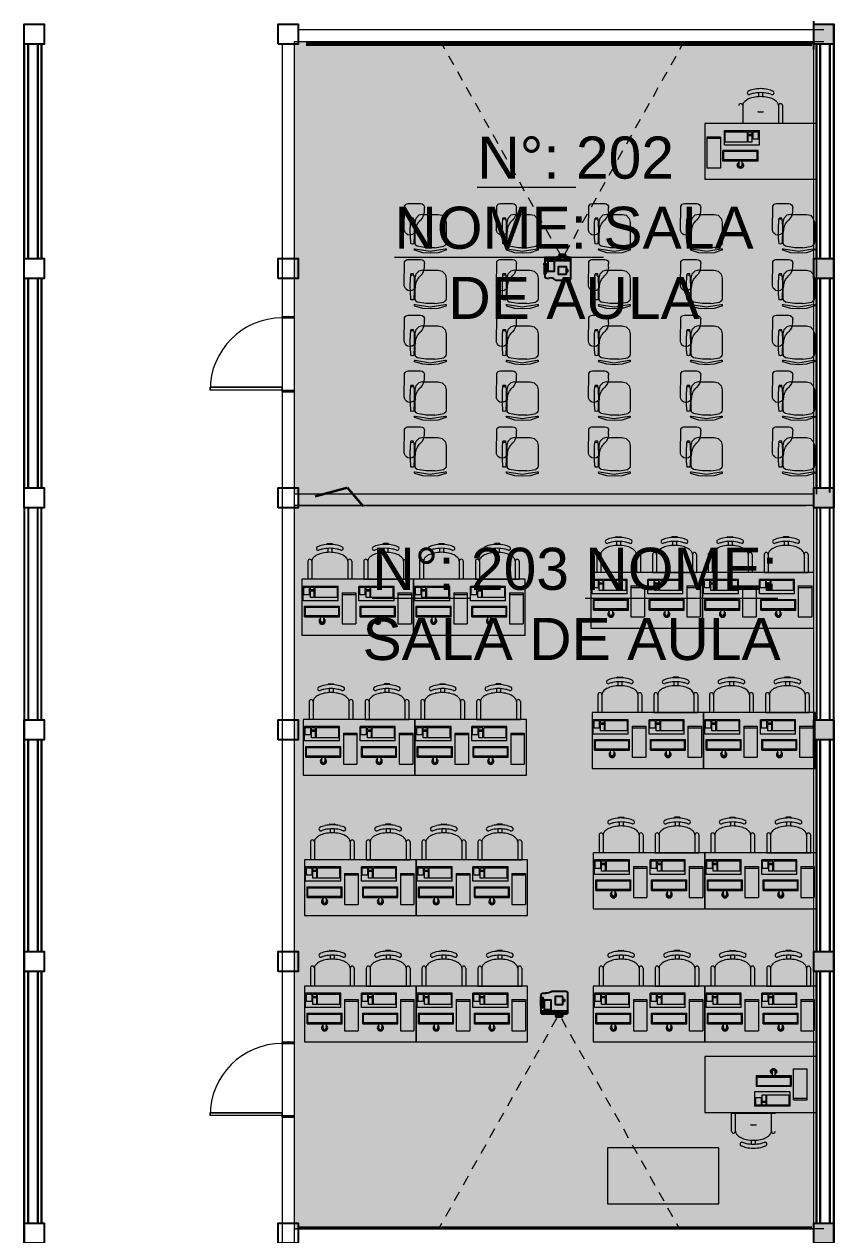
# Model space of a CAD drawing. Header units: metres. Extents: x 512 to 829, y -209 to 245.
# Drawn here: x 652.12 to 662.28, y -151.69 to -136.5 of the extents above; entities that cross this region are included whole.
import ezdxf

# ---------------------------------------------------------------- set-up
doc = ezdxf.new("R2010")
doc.units = ezdxf.units.M
doc.header["$LTSCALE"] = 0.508
doc.header["$PDSIZE"] = -2
doc.linetypes.add('HIDDEN', pattern=[0.375, 0.25, -0.125])
doc.layers.get('0').update_dxf_attribs({"lineweight": 15})
doc.layers.get('DEFPOINTS').update_dxf_attribs({"lineweight": 15})
for name, color, linetype, lineweight in [('03', 3, 'Continuous', 15), ('AMB-NOVOS', 10, 'Continuous', 15), ('Construit', 150, 'Continuous', 0), ('Demolir', 10, 'HIDDEN', 15), ('MOBILIARIO', 252, 'Continuous', 18), ('None', 7, 'Continuous', 5), ('NãoImprimir', 7, 'Continuous', 5), ('Peitoris', 2, 'Continuous', 5), ('Telhado-Princ', 7, 'Continuous', 5), ('USO-Lab Robótica', 74, 'Continuous', 15), ('USO-Laboratorio de inf', 40, 'Continuous', 15)]:
    doc.layers.add(name, color=color, linetype=linetype, lineweight=lineweight)
for name, color, linetype in [('ARQ-COR', 2, 'Continuous'), ('ARQ-CXO', 2, 'Continuous'), ('MB-ARQ-MOBILIÁRIO 02', 2, 'Continuous'), ('MB-ARQ-MOBILIÁRIO-EQUIPAMENTO', 21, 'Continuous'), ('MB-ARQ-PORTA-PROJEÇÃO ABERTURA', 1, 'HIDDEN'), ('PENA06', 6, 'Continuous')]:
    doc.layers.add(name, color=color, linetype=linetype)
doc.dimstyles.new('1_100', dxfattribs={"dimtxt": 0.2, "dimasz": 0.3, "dimexe": 0.1, "dimexo": 0.1, "dimgap": 0.05, "dimtad": 1, "dimzin": 4, "dimdsep": 46, "dimtxsty": 'Standard', "dimblk": 'DOTSMALL', "dimcen": 2.5, "dimdle": 0.1, "dimclrd": 170, "dimclre": 170, "dimclrt": 2, "dimazin": 0, "dimtfac": 1, "dimtix": 1, "dimtmove": 2, "dimatfit": 3, "dimldrblk": 'DOTSMALL', "dimfxl": 1, "dimlwd": -1, "dimlwe": -1, "dimarcsym": 0})

# ---------------------------------------------------------------- blocks, each defined once
blk = doc.blocks.new('Grupo-5270')
at = {"layer": 'None', "color": 7, "linetype": 'Continuous', "lineweight": 5}
for p, q in [((-0.47, 0.075), (-0.47, -0.075)), ((0.47, 0.075), (0.47, -0.075))]:
    blk.add_line(p, q, dxfattribs=at)
blk = doc.blocks.new('Grupo-5271')
at = {"layer": 'None', "color": 7, "linetype": 'Continuous', "lineweight": 5}
for points in [[(-0.47, 0.075), (-0.45, 0.075), (-0.45, -0.075), (-0.47, -0.075)], [(0.45, 0.075), (0.47, 0.075), (0.47, -0.075), (0.45, -0.075)]]:
    blk.add_lwpolyline(points, close=True, dxfattribs=at)
blk = doc.blocks.new('Grupo-5272')
at = {"layer": 'None', "color": 7, "linetype": 'Continuous', "lineweight": 5}
for p, q in [((-0.47, 0.075), (-0.45, 0.075)), ((-0.45, 0.075), (-0.45, -0.075)), ((0.47, 0.075), (0.45, 0.075)), ((0.45, 0.075), (0.45, -0.075)), ((-0.47, -0.075), (-0.45, -0.075)), ((0.47, -0.075), (0.45, -0.075))]:
    blk.add_line(p, q, dxfattribs=at)
at = {"layer": 'None', "color": 7}
for name in ['Grupo-5270', 'Grupo-5271']:
    blk.add_blockref(name, (0, 0), dxfattribs=at)
blk = doc.blocks.new('Grupo-5273')
at = {"layer": 'None', "color": 7, "linetype": 'Continuous', "lineweight": 5}
blk.add_arc((-0.45, 0.075), 0.9, 0, 90, dxfattribs=at)
blk = doc.blocks.new('Grupo-5274')
at = {"layer": 'None', "color": 7, "linetype": 'Continuous', "lineweight": 5}
blk.add_lwpolyline([(-0.45, 0.075), (-0.45, 0.975), (-0.415, 0.975), (-0.415, 0.075)], close=True, dxfattribs=at)
blk = doc.blocks.new('Grupo-5275')
at = {"layer": 'None', "color": 7, "linetype": 'Continuous', "lineweight": 5}
for p, q in [((-0.45, 0.075), (-0.45, 0.975)), ((-0.45, 0.975), (-0.415, 0.975)), ((-0.415, 0.075), (-0.415, 0.975)), ((-0.45, 0.075), (-0.415, 0.075))]:
    blk.add_line(p, q, dxfattribs=at)
at = {"layer": 'None', "color": 7}
blk.add_blockref('Grupo-5274', (0, 0), dxfattribs=at)
blk = doc.blocks.new('Grupo-5276')
at = {"layer": 'Peitoris', "color": 7}
blk.add_blockref('Grupo-5275', (0, 0), dxfattribs=at)
blk = doc.blocks.new('Grupo-5277')
at = {"layer": 'None', "color": 7, "linetype": 'Continuous', "lineweight": 5}
for p, q in [((0.47, 0.075), (-0.47, 0.075)), ((0.47, -0.075), (-0.47, -0.075))]:
    blk.add_line(p, q, dxfattribs=at)
blk = doc.blocks.new('Door (2D)-184')
at = {"layer": 'NãoImprimir', "color": 7, "linetype": 'Continuous', "lineweight": 5}
for p in [(-0.47, 0), (0.47, 0)]:
    blk.add_point(p, dxfattribs=at)
at = {"layer": 'None', "color": 7}
for name in ['Grupo-5276', 'Grupo-5272']:
    blk.add_blockref(name, (0, 0), dxfattribs=at)
at = {"layer": 'Peitoris', "color": 7}
blk.add_blockref('Grupo-5273', (0, 0), dxfattribs=at)
at = {"layer": 'Telhado-Princ', "color": 7}
blk.add_blockref('Grupo-5277', (0, 0), dxfattribs=at)
blk = doc.blocks.new('_DotSmall')
at = {"color": 0, "linetype": 'ByBlock', "const_width": 0.5}
blk.add_lwpolyline([(-0.0625, 0, 1), (0.0625, 0, 1)], format="xyb", close=True, dxfattribs=at)
blk = doc.blocks.new('*D7813')
at = {"layer": 'DEFPOINTS', "color": 0, "transparency": 16777216}
for p in [(662.021, -151.619), (655.504, -151.798), (655.504, -152.147)]:
    blk.add_point(p, dxfattribs=at)
at = {"layer": 'MOBILIARIO', "color": 170, "transparency": 16777216}
for p, q in [((662.021, -151.719), (662.021, -152.247)), ((655.504, -151.898), (655.504, -152.247)), ((662.121, -152.147), (655.404, -152.147))]:
    blk.add_line(p, q, dxfattribs=at)
at = {"layer": 'MOBILIARIO', "color": 170, "transparency": 16777216, "xscale": 0.3, "yscale": 0.3, "zscale": 0.3, "rotation": 180}
blk.add_blockref('_DotSmall', (655.504, -152.147), dxfattribs=at)
at = {"layer": 'MOBILIARIO', "color": 170, "transparency": 16777216, "xscale": 0.3, "yscale": 0.3, "zscale": 0.3}
blk.add_blockref('_DotSmall', (662.021, -152.147), dxfattribs=at)
at = {"layer": 'MOBILIARIO', "color": 2, "transparency": 16777216, "insert": (658.763, -151.997), "char_height": 0.2, "attachment_point": 5}
blk.add_mtext('6.52', dxfattribs=at)
blk = doc.blocks.new('monitor')
at = {"layer": 'MOBILIARIO'}
for p, q in [((-0.02, 0.134), (-0.02, 0.186)), ((0.019, 0.186), (0.019, 0.134)), ((0.22, 0.134), (-0.22, 0.134)), ((-0.22, 0.134), (-0.22, 0)), ((0.22, 0.126), (-0.22, 0.126)), ((0.22, 0), (-0.22, 0)), ((0.209, 0.116), (-0.21, 0.116)), ((-0.21, 0.116), (-0.21, 0.012)), ((0.209, 0.012), (-0.21, 0.012)), ((0.209, 0.116), (0.209, 0.012)), ((0.22, 0.134), (0.22, 0))]:
    blk.add_line(p, q, dxfattribs=at)
for radius, start, end in [(0.0392, 299.3143, 240.6857), (0.0292, 311.0987, 228.9013), (0.0192, 0, 180)]:
    blk.add_arc((-0.001, 0.186), radius, start, end, dxfattribs=at)
blk = doc.blocks.new('computador')
at = {"layer": 'MOBILIARIO'}
for p, q in [((0, -0.39), (0, 0)), ((0.17, 0), (0, 0)), ((0.17, -0.39), (0.17, 0)), ((0.219, -0.291), (0.219, -0.471)), ((0.219, -0.291), (0.659, -0.291)), ((0.659, -0.291), (0.659, -0.471)), ((0.17, -0.37), (0, -0.37)), ((0.17, -0.39), (0, -0.39)), ((0.229, -0.331), (0.229, -0.456)), ((0.229, -0.331), (0.509, -0.331)), ((0.509, -0.331), (0.509, -0.456)), ((0.519, -0.331), (0.519, -0.411)), ((0.519, -0.331), (0.569, -0.331)), ((0.519, -0.411), (0.569, -0.411)), ((0.519, -0.426), (0.519, -0.456)), ((0.519, -0.426), (0.569, -0.426)), ((0.569, -0.331), (0.569, -0.411)), ((0.569, -0.426), (0.569, -0.456)), ((0.579, -0.366), (0.579, -0.456)), ((0.579, -0.366), (0.649, -0.366)), ((0.649, -0.366), (0.649, -0.456)), ((0.219, -0.471), (0.659, -0.471)), ((0.229, -0.456), (0.509, -0.456)), ((0.519, -0.456), (0.569, -0.456)), ((0.579, -0.456), (0.649, -0.456))]:
    blk.add_line(p, q, dxfattribs=at)
blk.add_blockref('monitor', (0.422, -0.221), dxfattribs=at)
blk = doc.blocks.new('Mesa dupla aluno')
at = {"layer": 'MOBILIARIO', "linetype": 'Continuous', "lineweight": 0}
for p, q in [((0.7, 0.776), (0.7, 1.326)), ((0.925, 1.326), (0.7, 1.326)), ((0.7, 0.776), (0.7, 1.326)), ((0.925, 1.276), (0.7, 1.276)), ((1.087, 1.076), (1.037, 1.076)), ((1.136, 1.086), (1.142, 1.086)), ((1.147, 1.081), (1.147, 1.021)), ((1.087, 1.026), (1.037, 1.026)), ((1.136, 1.016), (1.142, 1.016)), ((0.925, 0.826), (0.7, 0.826)), ((0.925, 0.776), (0.7, 0.776)), ((0.925, 0.624), (0.7, 0.624)), ((0.7, 0.624), (0.7, 0.074)), ((0.925, 0.574), (0.7, 0.574)), ((1.087, 0.374), (1.037, 0.374)), ((1.087, 0.324), (1.037, 0.324)), ((1.136, 0.384), (1.142, 0.384)), ((1.136, 0.314), (1.142, 0.314)), ((1.147, 0.319), (1.147, 0.379)), ((0.925, 0.124), (0.7, 0.124)), ((0.925, 0.074), (0.7, 0.074))]:
    blk.add_line(p, q, dxfattribs=at)
blk.add_lwpolyline([(0.7, 0), (0.7, 1.4), (0, 1.4), (0, 0)], close=True, dxfattribs=at)
for centre, radius, start, end in [((0.925, 1.301), 0.025, 270, 90), ((0.925, 1.216), 0.0597, 50.3607, 90), ((0.86, 1.137), 0.162, 26.5651, 50.3607), ((1.086, 1.196), 0.0229, 21.5813, 201.5813), ((0.755, 1.085), 0.279, 11.7009, 26.5651), ((0.589, 1.051), 0.449, 0, 11.7009), ((0.805, 1.085), 0.279, 11.7009, 21.5813), ((0.639, 1.051), 0.449, 0, 11.7009), ((0.855, 1.085), 0.279, 11.7009, 26.5651), ((0.689, 1.051), 0.449, 0, 11.7009), ((1.142, 1.081), 0.005, 0, 90), ((0.755, 1.016), 0.279, 333.4349, 348.2991), ((0.589, 1.051), 0.449, 348.2991, 0), ((1.086, 0.905), 0.0229, 158.4187, 338.4187), ((0.805, 1.016), 0.279, 338.4187, 348.2991), ((0.639, 1.051), 0.449, 348.2991, 0), ((0.855, 1.016), 0.279, 333.4349, 348.2991), ((0.689, 1.051), 0.449, 348.2991, 0), ((1.142, 1.021), 0.005, 270, 0), ((0.925, 0.885), 0.0597, 270, 309.6393), ((0.925, 0.801), 0.025, 270, 90), ((0.86, 0.964), 0.162, 309.6393, 333.4349), ((0.925, 0.599), 0.025, 270, 90), ((0.925, 0.515), 0.0597, 50.3607, 90), ((0.86, 0.436), 0.162, 26.5651, 50.3607), ((0.755, 0.384), 0.279, 11.7009, 26.5651), ((1.086, 0.495), 0.0229, 21.5813, 201.5813), ((0.805, 0.384), 0.279, 11.7009, 21.5813), ((0.855, 0.384), 0.279, 11.7009, 26.5651), ((0.589, 0.349), 0.449, 0, 11.7009), ((0.589, 0.349), 0.449, 348.2991, 0), ((0.639, 0.349), 0.449, 0, 11.7009), ((0.639, 0.349), 0.449, 348.2991, 0), ((0.689, 0.349), 0.449, 0, 11.7009), ((0.689, 0.349), 0.449, 348.2991, 0), ((1.142, 0.379), 0.005, 0, 90), ((1.142, 0.319), 0.005, 270, 0), ((0.86, 0.263), 0.162, 309.6393, 333.4349), ((0.755, 0.315), 0.279, 333.4349, 348.2991), ((1.086, 0.204), 0.0229, 158.4187, 338.4187), ((0.805, 0.315), 0.279, 338.4187, 348.2991), ((0.855, 0.315), 0.279, 333.4349, 348.2991), ((0.925, 0.184), 0.0597, 270, 309.6393), ((0.925, 0.099), 0.025, 270, 90)]:
    blk.add_arc(centre, radius, start, end, dxfattribs=at)
at = {"layer": 'Demolir', "linetype": 'Continuous', "lineweight": 0, "rotation": 89.99999999999999}
for p in [(0.14, 0.726), (0.14, 0.026)]:
    blk.add_blockref('computador', p, dxfattribs=at)
blk = doc.blocks.new('CADEIRA')
at = {"layer": 'MOBILIARIO'}
for p, q in [((-0.197, 0.241), (-0.203, 0.228)), ((-0.203, 0.228), (-0.197, 0.222)), ((-0.097, 0.272), (-0.197, 0.241)), ((-0.197, 0.241), (-0.197, 0.241)), ((-0.197, 0.222), (-0.191, 0.222)), ((-0.197, 0.141), (-0.191, 0.172)), ((-0.191, 0.222), (-0.003, 0.253)), ((-0.166, 0.191), (-0.191, 0.172)), ((-0.053, 0.209), (-0.166, 0.191)), ((-0.003, 0.278), (-0.097, 0.272)), ((0.053, 0.209), (-0.053, 0.209)), ((0.097, 0.272), (-0.003, 0.278)), ((-0.003, 0.253), (0.184, 0.222)), ((0.053, 0.209), (0.166, 0.191)), ((0.191, 0.241), (0.097, 0.272)), ((0.191, 0.172), (0.166, 0.191)), ((0.184, 0.222), (0.197, 0.222)), ((0.197, 0.241), (0.191, 0.241)), ((0.197, 0.141), (0.191, 0.172)), ((0.197, 0.228), (0.197, 0.241)), ((0.197, 0.222), (0.197, 0.228)), ((-0.197, -0.109), (-0.197, 0.141)), ((0.197, -0.109), (0.197, 0.141)), ((-0.184, -0.159), (-0.197, -0.109)), ((0.184, -0.159), (0.197, -0.109)), ((-0.147, -0.197), (-0.184, -0.159)), ((-0.097, -0.209), (-0.147, -0.197)), ((-0.097, -0.209), (0.097, -0.209)), ((0.097, -0.209), (0.147, -0.197)), ((0.147, -0.197), (0.184, -0.159))]:
    blk.add_line(p, q, dxfattribs=at)
blk = doc.blocks.new('A$Cfaa943f0')
at = {"layer": 'MOBILIARIO', "linetype": 'Continuous', "lineweight": 0}
for p, q in [((0, 0.475), (0, 0.325)), ((0.331, 0.525), (0.03, 0.521)), ((0.197, 0.442), (0.183, 0.442)), ((0.183, 0.408), (0.183, 0.442)), ((0.197, 0.408), (0.183, 0.408)), ((0.331, 0.4), (0.331, 0.385)), ((0.35, 0.385), (0.35, 0.4)), ((0.098, 0.271), (0.05, 0.271))]:
    blk.add_line(p, q, dxfattribs=at)
for centre, radius, start, end in [((0.05, 0.475), 0.05, 113.3068, 180), ((0.316, 0.444), 0.0828, 27.1386, 79.7373), ((0.317, 0.455), 0.0775, 295.2486, 19.9342), ((0.05, 0.321), 0.05, 180, 270), ((0.098, 0.425), 0.15, 270, 317.0562), ((0.232, 0.425), 0.039, 154.9773, 205.0227), ((0.201, 0.439), 0.005, 96.9405, 151.8595), ((0.201, 0.411), 0.005, 208.1405, 263.0595), ((0.343, -1.263), 1.713, 84.5145, 94.7544), ((0.343, 2.114), 1.714, 265.2484, 275.4826), ((0.35, 0.19), 0.195, 90.0485, 137.0562), ((-0.373, 0.159), 0.86, 15.8407, 16.5294), ((-0.344, 0.157), 0.862, 15.9505, 16.7695), ((0.461, 0.424), 0.0481, 340.6547, 19.3453)]:
    blk.add_arc(centre, radius, start, end, dxfattribs=at)
at = {"layer": 'MOBILIARIO', "linetype": 'Continuous', "lineweight": 0, "rotation": 270}
blk.add_blockref('CADEIRA', (0.344, 0.197), dxfattribs=at)
blk = doc.blocks.new('A$C2cbf097b')
for p, q in [((0.025, 0.305), (0.025, 0.275)), ((0.28, 0.33), (0.05, 0.33)), ((0.192, 0.336), (0.076, 0.336)), ((0.076, 0.33), (0.076, 0.336)), ((0.076, 0.33), (0.076, 0.315)), ((0.209, 0.315), (0.076, 0.315)), ((0.192, 0.336), (0.209, 0.336)), ((0.209, 0.33), (0.209, 0.336)), ((0.209, 0.33), (0.209, 0.315)), ((0.247, 0.33), (0.247, 0.168)), ((0.267, 0.33), (0.267, 0.13)), ((0.285, 0.325), (0.285, 0.16)), ((0, 0.191), (0, 0.025)), ((0.247, 0.162), (0.247, 0)), ((0.025, 0), (0.28, 0)), ((0.108, 0.053), (0.108, 0.059)), ((0.108, 0.053), (0.13, 0.053)), ((0.13, 0.053), (0.13, 0.059)), ((0.267, 0.085), (0.267, 0)), ((0.285, 0.055), (0.285, 0.005)), ((0.291, 0.065), (0.291, 0.15)), ((0.291, 0.15), (0.303, 0.15)), ((0.291, 0.15), (0.291, 0.15)), ((0.291, 0.065), (0.303, 0.065)), ((0.303, 0.15), (0.303, 0.065)), ((0.303, 0.145), (0.309, 0.145)), ((0.303, 0.07), (0.309, 0.07)), ((0.309, 0.15), (0.309, 0.065)), ((0.309, 0.15), (0.322, 0.15)), ((0.309, 0.065), (0.322, 0.065)), ((0.322, 0.15), (0.322, 0.065)), ((0.322, 0.138), (0.325, 0.138)), ((0.322, 0.078), (0.325, 0.078)), ((0.325, 0.138), (0.325, 0.078))]:
    blk.add_line(p, q)
for points in [[(0.07, 0.059), (0.07, 0.157), (0.168, 0.157), (0.168, 0.059)], [(0.237, 0.209), (0.237, 0.291), (0.109, 0.291), (0.109, 0.209)], [(0.131, 0.039), (0.131, 0.059), (0.107, 0.059), (0.107, 0.039)]]:
    blk.add_lwpolyline(points, close=True)
blk.add_circle((0.251, 0.165), 0.0055)
for centre, radius, start, end in [((0.05, 0.305), 0.025, 90, 180), ((0.077, 0.322), 0.0136, 95.6381, 146.2894), ((0.143, 0.437), 0.139, 241.3201, 298.6799), ((0.208, 0.322), 0.0136, 33.7106, 84.3619), ((0.28, 0.325), 0.005, 0, 90), ((0.01, 0.191), 0.01, 140.2078, 180), ((-0.075, 0.263), 0.101, 320.2078, 7.0899), ((0.265, 0.16), 0.02, 312.7564, 0), ((0.205, 0.15), 0.086, 359.872, 22.0691), ((0.025, 0.025), 0.025, 180, 270), ((0.314, 0.108), 0.0516, 132.7564, 227.2436), ((0.265, 0.055), 0.02, 0, 47.2436), ((0.28, 0.005), 0.005, 270, 0), ((0.205, 0.065), 0.086, 337.9309, 0.128)]:
    blk.add_arc(centre, radius, start, end)

msp = doc.modelspace()

# ---------------------------------------------------------------- hatches: boundary and pattern name
at = {"layer": 'Construit', "transparency": 33554687}
h = msp.add_hatch(color=256, dxfattribs=at)
h.dxf.hatch_style = 1
h.paths.add_polyline_path([(655.5548, -142.544), (655.5548, -142.394), (662.0245, -142.394), (662.0245, -142.544)])
at = {"layer": 'None', "linetype": 'Continuous', "lineweight": 0}
for points in [[(662.0245, -136.754), (662.0245, -136.5026), (662.2759, -136.5026), (662.2759, -136.754)], [(662.0245, -139.6925), (662.0245, -139.441), (662.2759, -139.441), (662.2759, -139.6925)], [(662.0245, -142.5728), (662.0245, -142.3213), (662.2759, -142.3213), (662.2759, -142.5728)], [(662.0245, -145.4821), (662.0245, -145.2307), (662.2759, -145.2307), (662.2759, -145.4821)], [(662.0245, -148.3915), (662.0245, -148.14), (662.2759, -148.14), (662.2759, -148.3915)], [(662.0245, -151.7984), (662.0245, -151.5469), (662.2759, -151.5469), (662.2759, -151.7984)]]:
    msp.add_hatch(color=255, dxfattribs=at).paths.add_polyline_path(points)
at = {"layer": 'USO-Lab Robótica', "transparency": 33554483}
h = msp.add_hatch(color=256, dxfattribs=at)
h.dxf.hatch_style = 1
h.paths.add_polyline_path([(655.5045, -142.394), (662.0245, -142.394), (662.0245, -136.7253), (655.5045, -136.7253)])
at = {"layer": 'USO-Laboratorio de inf', "transparency": 33554483}
h = msp.add_hatch(color=256, dxfattribs=at)
h.dxf.hatch_style = 1
h.paths.add_polyline_path([(655.5045, -151.6187), (662.0245, -151.6187), (662.0245, -142.544), (655.5045, -142.544)])

# ---------------------------------------------------------------- linework, layer by layer
at = {"linetype": 'HIDDEN'}
for p, q in [((658.8406, -139.3877), (657.3707, -136.7689)), ((658.9006, -139.3877), (660.3705, -136.7689)), ((658.7973, -148.98), (657.3275, -151.5987)), ((658.8573, -148.98), (660.3272, -151.5987))]:
    msp.add_line(p, q, dxfattribs=at)
at = {"layer": '03'}
for p, q in [((662.1502, -136.5744), (655.5548, -136.5744)), ((655.3536, -136.754), (655.3536, -140.1887)), ((655.5045, -136.754), (655.5045, -140.1887)), ((662.1502, -136.7253), (655.5548, -136.7253)), ((655.3536, -141.0588), (655.3536, -149.2933)), ((655.5045, -141.094), (655.5045, -149.2933)), ((655.3536, -150.1634), (655.3536, -160.3151)), ((655.5045, -150.1986), (655.5045, -160.3151)), ((662.1502, -151.6187), (655.5245, -151.6187))]:
    msp.add_line(p, q, dxfattribs=at)
at = {"layer": 'ARQ-COR', "color": 2, "ltscale": 0.1}
for p, q in [((652.2861, -136.754), (652.2861, -139.441)), ((652.2861, -139.441), (652.2861, -136.754)), ((652.3346, -136.754), (652.3346, -139.441)), ((652.3346, -139.441), (652.3346, -136.754)), ((662.2274, -136.754), (662.2274, -139.441)), ((662.2274, -139.441), (662.2274, -136.754)), ((662.2759, -136.754), (662.2759, -139.441)), ((662.2759, -139.441), (662.2759, -136.754)), ((652.2861, -139.6925), (652.2861, -142.3213)), ((652.2861, -142.3213), (652.2861, -139.6925)), ((652.3346, -139.6925), (652.3346, -142.3213)), ((652.3346, -142.3213), (652.3346, -139.6925)), ((662.2274, -139.6925), (662.2274, -142.3213)), ((662.2274, -142.3795), (662.2274, -139.6925)), ((662.2759, -139.6925), (662.2759, -142.3213)), ((662.2759, -142.3213), (662.2759, -139.6925)), ((652.2861, -145.2307), (652.2861, -142.5728)), ((652.3346, -145.2307), (652.3346, -142.5728)), ((662.2274, -145.2307), (662.2274, -142.5728)), ((662.2759, -145.2307), (662.2759, -142.5728)), ((652.2861, -145.4821), (652.2861, -148.14)), ((652.2861, -148.14), (652.2861, -145.4821)), ((652.3346, -145.4821), (652.3346, -148.14)), ((652.3346, -148.14), (652.3346, -145.4821)), ((662.2274, -145.4821), (662.2274, -148.14)), ((662.2274, -148.14), (662.2274, -145.4821)), ((662.2759, -145.4821), (662.2759, -148.14)), ((662.2759, -148.14), (662.2759, -145.4821)), ((652.2861, -148.3915), (652.2861, -151.5469)), ((652.2861, -151.5469), (652.2861, -148.3915)), ((652.3346, -148.3915), (652.3346, -151.5469)), ((652.3346, -151.5469), (652.3346, -148.3915)), ((662.2274, -148.3915), (662.2274, -151.5469)), ((662.2274, -151.5469), (662.2274, -148.3915)), ((662.2759, -148.3915), (662.2759, -151.5469)), ((662.2759, -151.5469), (662.2759, -148.3915))]:
    msp.add_line(p, q, dxfattribs=at)
at = {"layer": 'ARQ-CXO', "color": 2, "ltscale": 0.1}
for p, q in [((652.1164, -136.754), (652.1164, -139.441)), ((652.1164, -139.441), (652.1164, -136.754)), ((652.1649, -136.754), (652.1649, -139.441)), ((652.1649, -139.441), (652.1649, -136.754)), ((662.0577, -136.754), (662.0577, -139.441)), ((662.0577, -139.441), (662.0577, -136.754)), ((662.1062, -136.754), (662.1062, -139.441)), ((662.1062, -139.441), (662.1062, -136.754)), ((652.1164, -139.6925), (652.1164, -142.3213)), ((652.1164, -142.3213), (652.1164, -139.6925)), ((652.1649, -139.6925), (652.1649, -142.3213)), ((652.1649, -142.3213), (652.1649, -139.6925)), ((662.0577, -139.6925), (662.0577, -142.3213)), ((662.0577, -142.3213), (662.0577, -139.6925)), ((662.1062, -139.6925), (662.1062, -142.3213)), ((662.1062, -142.3213), (662.1062, -139.6925)), ((652.1164, -142.5728), (652.1164, -145.2307)), ((652.1649, -142.5728), (652.1649, -145.2307)), ((662.0577, -142.5728), (662.0577, -145.2307)), ((662.1062, -142.5728), (662.1062, -145.2307)), ((652.1164, -145.4821), (652.1164, -148.14)), ((652.1164, -148.14), (652.1164, -145.4821)), ((652.1649, -145.4821), (652.1649, -148.14)), ((652.1649, -148.14), (652.1649, -145.4821)), ((662.0577, -145.4821), (662.0577, -148.14)), ((662.0577, -148.14), (662.0577, -145.4821)), ((662.1062, -145.4821), (662.1062, -148.14)), ((662.1062, -148.14), (662.1062, -145.4821)), ((652.1164, -148.3915), (652.1164, -151.5469)), ((652.1164, -151.5469), (652.1164, -148.3915)), ((652.1649, -148.3915), (652.1649, -151.5469)), ((652.1649, -151.5469), (652.1649, -148.3915)), ((662.0577, -148.3915), (662.0577, -151.5469)), ((662.0577, -151.5469), (662.0577, -148.3915)), ((662.1062, -148.3915), (662.1062, -151.5469)), ((662.1062, -151.5469), (662.1062, -148.3915))]:
    msp.add_line(p, q, dxfattribs=at)
at = {"layer": 'Construit'}
for p, q in [((655.5548, -142.394), (661.929, -142.394)), ((655.5548, -142.544), (661.929, -142.544))]:
    msp.add_line(p, q, dxfattribs=at)
at = {"layer": 'MB-ARQ-MOBILIÁRIO 02'}
for p, q in [((655.6536, -136.7406), (662.021, -136.7406)), ((655.6536, -136.7606), (662.001, -136.7606)), ((655.5548, -151.5987), (661.9222, -151.5987)), ((655.6536, -151.5987), (662.001, -151.5987))]:
    msp.add_line(p, q, dxfattribs=at)
at = {"layer": 'MB-ARQ-PORTA-PROJEÇÃO ABERTURA'}
msp.add_line((662.0245, -136.8192), (662.0245, -132.6328), dxfattribs=at)
at = {"layer": 'MOBILIARIO', "linetype": 'Continuous', "lineweight": 0}
for p, q in [((661.3227, -137.3128), (661.3227, -137.3064)), ((661.3927, -137.3128), (661.3927, -137.3064)), ((661.3327, -137.3621), (661.3327, -137.4121)), ((661.3827, -137.3621), (661.3827, -137.4121)), ((661.1327, -137.5239), (661.1327, -137.7489)), ((661.3277, -137.6014), (661.3877, -137.6014)), ((661.5827, -137.5239), (661.5827, -137.7489)), ((661.6327, -137.5239), (661.6327, -137.7489)), ((661.6327, -137.7489), (661.0827, -137.7489)), ((660.9927, -150.3945), (660.9927, -150.1695)), ((660.9927, -150.1695), (661.5427, -150.1695)), ((661.0427, -150.3945), (661.0427, -150.1695)), ((661.4927, -150.3945), (661.4927, -150.1695)), ((661.2977, -150.317), (661.2377, -150.317)), ((661.2427, -150.5563), (661.2427, -150.5063)), ((661.2927, -150.5563), (661.2927, -150.5063)), ((661.2327, -150.6056), (661.2327, -150.612)), ((661.3027, -150.6056), (661.3027, -150.612))]:
    msp.add_line(p, q, dxfattribs=at)
for points in [[(660.6577, -138.4489), (662.0577, -138.4489), (662.0577, -137.7489), (660.6577, -137.7489)], [(662.0577, -149.4588), (660.6577, -149.4588), (660.6577, -150.1588), (662.0577, -150.1588)], [(660.8348, -150.6044), (659.4348, -150.6044), (659.4348, -151.3044), (660.8348, -151.3044)]]:
    msp.add_lwpolyline(points, close=True, dxfattribs=at)
for centre, radius, start, end in [((661.3232, -137.5936), 0.2786, 101.70092, 116.56505), ((661.3577, -137.7601), 0.4487, 90, 101.70092), ((661.3577, -137.7601), 0.4487, 78.29908, 90), ((661.3922, -137.5936), 0.2786, 63.43495, 78.29908), ((661.2709, -137.5889), 0.1616, 116.56505, 140.36073), ((661.2123, -137.3631), 0.0229, 111.5813, 291.5813), ((661.3232, -137.6936), 0.2786, 101.70092, 116.56505), ((661.3232, -137.6436), 0.2786, 101.70092, 111.5813), ((661.3577, -137.8101), 0.4487, 90, 101.70092), ((661.3577, -137.8601), 0.4487, 90, 101.70092), ((661.3577, -137.8101), 0.4487, 78.29908, 90), ((661.3577, -137.8601), 0.4487, 78.29908, 90), ((661.3922, -137.6436), 0.2786, 68.4187, 78.29908), ((661.3922, -137.6936), 0.2786, 63.43495, 78.29908), ((661.5031, -137.3631), 0.0229, 248.4187, 68.4187), ((661.4446, -137.5889), 0.1616, 39.63927, 63.43495), ((661.1077, -137.5239), 0.025, 0, 180), ((661.1925, -137.5239), 0.0597, 140.36073, 180), ((661.3277, -137.6064), 0.005, 90, 180), ((661.3877, -137.6064), 0.005, 0, 90), ((661.523, -137.5239), 0.0597, 0, 39.63927), ((661.6077, -137.5239), 0.025, 0, 180), ((661.0177, -150.3945), 0.025, 180, 0), ((661.1024, -150.3945), 0.0597, 180, 219.63927), ((661.2377, -150.312), 0.005, 180, 270), ((661.2977, -150.312), 0.005, 270, 0), ((661.4329, -150.3945), 0.0597, 320.36073, 0), ((661.5177, -150.3945), 0.025, 180, 0), ((661.1808, -150.3295), 0.1616, 219.63927, 243.43495), ((661.1223, -150.5553), 0.0229, 68.4187, 248.4187), ((661.2332, -150.2248), 0.2786, 243.43495, 258.29908), ((661.2332, -150.2748), 0.2786, 248.4187, 258.29908), ((661.2677, -150.0583), 0.4487, 258.29908, 270), ((661.2677, -150.1083), 0.4487, 258.29908, 270), ((661.2677, -150.0583), 0.4487, 270, 281.70092), ((661.2677, -150.1083), 0.4487, 270, 281.70092), ((661.3022, -150.2248), 0.2786, 281.70092, 296.56505), ((661.3022, -150.2748), 0.2786, 281.70092, 291.5813), ((661.4131, -150.5553), 0.0229, 291.5813, 111.5813), ((661.3545, -150.3295), 0.1616, 296.56505, 320.36073), ((661.2332, -150.3248), 0.2786, 243.43495, 258.29908), ((661.2677, -150.1583), 0.4487, 258.29908, 270), ((661.2677, -150.1583), 0.4487, 270, 281.70092), ((661.3022, -150.3248), 0.2786, 281.70092, 296.56505)]:
    msp.add_arc(centre, radius, start, end, dxfattribs=at)
at = {"layer": 'None', "color": 7, "linetype": 'Continuous', "lineweight": 25}
for p, q in [((662.0245, -136.754), (662.0245, -136.5026)), ((662.2759, -136.754), (662.2759, -136.5026)), ((662.0577, -139.3211), (662.0577, -139.0696)), ((662.0245, -139.6925), (662.0245, -139.441)), ((662.2759, -139.6925), (662.2759, -139.441)), ((662.0577, -139.88), (662.0577, -140.1315)), ((662.0245, -142.5728), (662.0245, -142.3213)), ((662.2759, -142.5728), (662.2759, -142.3213)), ((662.0577, -142.7971), (662.0577, -143.0486)), ((652.1164, -145.2307), (652.1164, -145.4821)), ((662.0245, -145.4821), (662.0245, -145.2307)), ((662.2759, -145.4821), (662.2759, -145.2307)), ((652.1164, -148.14), (652.1164, -148.3915)), ((662.0245, -148.3915), (662.0245, -148.14)), ((662.2759, -148.3915), (662.2759, -148.14)), ((652.1164, -151.5469), (652.1164, -151.7984)), ((662.0245, -151.7984), (662.0245, -151.5469)), ((662.2759, -151.7984), (662.2759, -151.5469))]:
    msp.add_line(p, q, dxfattribs=at)
at = {"layer": 'None', "color": 7, "linetype": 'Continuous', "lineweight": 5}
for p, q in [((662.0577, -139.0696), (662.0577, -139.0504)), ((662.0577, -139.3211), (662.0577, -139.3402)), ((662.0577, -139.3211), (662.0577, -142.4019))]:
    msp.add_line(p, q, dxfattribs=at)
at = {"layer": 'None', "color": 7, "linetype": 'Continuous', "lineweight": 20}
msp.add_line((662.0577, -142.4019), (662.0577, -139.3211), dxfattribs=at)
at = {"layer": 'None', "color": 7, "linetype": 'Continuous', "lineweight": 25}
for points in [[(662.0245, -136.754), (662.0245, -136.5026), (662.2759, -136.5026), (662.2759, -136.754)], [(662.0245, -139.6925), (662.0245, -139.441), (662.2759, -139.441), (662.2759, -139.6925)], [(662.0245, -142.5728), (662.0245, -142.3213), (662.2759, -142.3213), (662.2759, -142.5728)], [(662.0245, -145.4821), (662.0245, -145.2307), (662.2759, -145.2307), (662.2759, -145.4821)], [(662.0245, -148.3915), (662.0245, -148.14), (662.2759, -148.14), (662.2759, -148.3915)], [(662.0245, -151.7984), (662.0245, -151.5469), (662.2759, -151.5469), (662.2759, -151.7984)]]:
    msp.add_lwpolyline(points, close=True, dxfattribs=at)
at = {"layer": 'PENA06'}
for points in [[(652.1164, -136.754), (652.1164, -136.5026), (652.3679, -136.5026), (652.3679, -136.754)], [(655.3033, -136.754), (655.3033, -136.5026), (655.5548, -136.5026), (655.5548, -136.754)], [(652.1164, -139.6925), (652.1164, -139.441), (652.3679, -139.441), (652.3679, -139.6925)], [(655.3033, -139.6925), (655.3033, -139.441), (655.5548, -139.441), (655.5548, -139.6925)], [(652.1164, -142.5728), (652.1164, -142.3213), (652.3679, -142.3213), (652.3679, -142.5728)], [(655.3033, -142.5728), (655.3033, -142.3213), (655.5548, -142.3213), (655.5548, -142.5728)], [(652.1164, -145.4821), (652.1164, -145.2307), (652.3679, -145.2307), (652.3679, -145.4821)], [(655.3033, -145.4821), (655.3033, -145.2307), (655.5548, -145.2307), (655.5548, -145.4821)], [(652.1164, -148.3915), (652.1164, -148.14), (652.3679, -148.14), (652.3679, -148.3915)], [(655.3033, -148.3915), (655.3033, -148.14), (655.5548, -148.14), (655.5548, -148.3915)], [(652.1164, -151.7984), (652.1164, -151.5469), (652.3679, -151.5469), (652.3679, -151.7984)], [(655.3033, -151.7984), (655.3033, -151.5469), (655.5548, -151.5469), (655.5548, -151.7984)]]:
    msp.add_lwpolyline(points, close=True, dxfattribs=at)
at = {"layer": 'USO-Lab Robótica', "transparency": 33554559}
msp.add_lwpolyline([(655.5045, -142.394), (662.0245, -142.394), (662.0245, -136.7253), (655.5045, -136.7253)], close=True, dxfattribs=at)
at = {"layer": 'USO-Laboratorio de inf', "const_width": 0.03, "flags": 128}
for points in [[(656.1723, -142.3185), (655.7654, -142.4282)], [(656.1723, -142.3185), (656.3724, -142.5532)]]:
    msp.add_lwpolyline(points, dxfattribs=at)
at = {"layer": 'USO-Laboratorio de inf'}
msp.add_lwpolyline([(655.5045, -151.6187), (662.0245, -151.6187), (662.0245, -142.544), (655.5045, -142.544)], close=True, dxfattribs=at)

# ---------------------------------------------------------------- block references
at = {"layer": 'Demolir', "linetype": 'Continuous', "lineweight": 0, "xscale": -1, "rotation": 180}
msp.add_blockref('computador', (660.6835, -138.3086), dxfattribs=at)
at = {"layer": 'Demolir', "linetype": 'Continuous', "lineweight": 0, "rotation": 90}
for p in [(660.6267, -144.0811), (662.0267, -144.0811), (657.0021, -144.1677), (658.4021, -144.1677), (660.6422, -145.8415), (662.0422, -145.8415), (657.0177, -145.928), (658.4177, -145.928), (657.0332, -147.6883), (658.4332, -147.6883), (660.6577, -147.6018), (662.0577, -147.6018), (657.0332, -149.2732), (658.4332, -149.2732), (660.6577, -149.2732), (662.0577, -149.2732)]:
    msp.add_blockref('Mesa dupla aluno', p, dxfattribs=at)
at = {"layer": 'Demolir', "linetype": 'Continuous', "lineweight": 0, "xscale": -1}
msp.add_blockref('computador', (661.9419, -149.6098), dxfattribs=at)
at = {"layer": 'MB-ARQ-MOBILIÁRIO-EQUIPAMENTO', "rotation": 90}
msp.add_blockref('A$C2cbf097b', (658.9781, -139.7127), dxfattribs=at)
at = {"layer": 'MB-ARQ-MOBILIÁRIO-EQUIPAMENTO', "xscale": -1, "rotation": 90}
msp.add_blockref('A$C2cbf097b', (658.9348, -148.635), dxfattribs=at)
at = {"layer": 'MOBILIARIO', "xscale": -1, "rotation": 90}
for p in [(657.4116, -138.7539), (658.5666, -138.7539), (659.7217, -138.7539), (660.8767, -138.7539), (662.0318, -138.7539), (657.4116, -139.4539), (658.5666, -139.4539), (659.7217, -139.4539), (660.8767, -139.4539), (662.0318, -139.4539), (657.4116, -140.1539), (658.5666, -140.1539), (659.7217, -140.1539), (660.8767, -140.1539), (662.0318, -140.1539), (657.4116, -140.8539), (658.5666, -140.8539), (659.7217, -140.8539), (660.8767, -140.8539), (662.0318, -140.8539), (657.4116, -141.5539), (658.5666, -141.5539), (659.7217, -141.5539), (660.8767, -141.5539), (662.0318, -141.5539)]:
    msp.add_blockref('A$Cfaa943f0', p, dxfattribs=at)
at = {"layer": 'None', "color": 7, "xscale": 1.005894640890275, "yscale": 1.005894640890275, "zscale": 1.005894640890275, "rotation": 90}
for p in [(655.429, -140.6413), (655.429, -149.746)]:
    msp.add_blockref('Door (2D)-184', p, dxfattribs=at)

# ---------------------------------------------------------------- texts
at = {"layer": 'AMB-NOVOS', "linetype": 'Continuous', "lineweight": 0, "char_height": 0.528095, "attachment_point": 1}
for s, width, insert in [('\\pi1.44334;{\\fArial|b0|i0|c0|p34;\\LN°:\\l 202\\P\\pi0.40282;\\LNOME: \\lSALA \\P\\pi1.07951;DE AULA}', 5.260219, (656.3589, -137.9123)), ('\\pi0.32768;{\\fArial|b0|i0|c0|p34;\\LN°:\\l 203 \\LNOME: \\P\\pi0.20502;\\lSALA DE AULA}', 5.626509, (656.1568, -143.0727))]:
    msp.add_mtext_dynamic_manual_height_columns(s, width=width, gutter_width=1.5088, heights=[0], dxfattribs=dict(at, insert=insert))

# ---------------------------------------------------------------- dimensions: what is measured, and where the dimension line sits
at = {"layer": 'MOBILIARIO'}
dim = msp.add_linear_dim(base=(655.5045, -152.1465), p1=(662.021, -151.6187), p2=(655.5045, -151.7984), angle=180, dimstyle='1_100', dxfattribs=at)
dim.commit()
dim.dimension.update_dxf_attribs({"geometry": '*D7813', "text_midpoint": (658.7628, -151.9965)})

doc.saveas('drawing.dxf')
